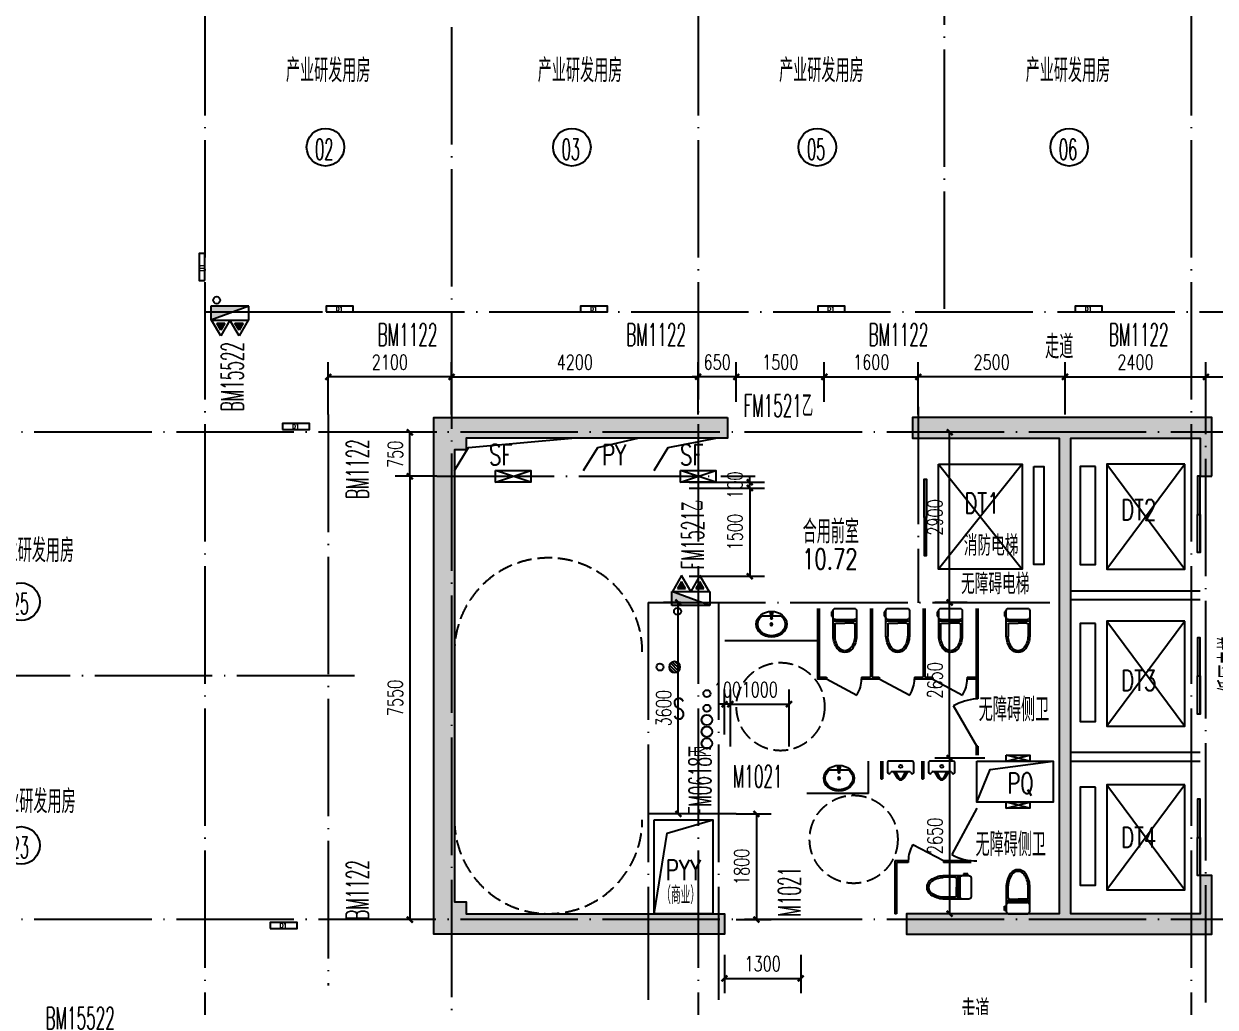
# Model space of a CAD drawing. Extents: x 1980812 to 2578970, y -669191 to 284498.
# Drawn here: x 2000082 to 2020374, y -23487 to -6739 of the extents above; entities that cross this region are included whole.
import ezdxf
from ezdxf.enums import TextEntityAlignment as Align

# ---------------------------------------------------------------- set-up
doc = ezdxf.new("R2010")
doc.units = 0
doc.header["$LTSCALE"] = 1000
doc.header["$MEASUREMENT"] = 0
for name, pattern in [('CONTINOUS', [0]), ('DASH', [0.35, 0.25, -0.1]), ('DOTE', [2.42, 2, -0.2, 0.02, -0.2])]:
    doc.linetypes.add(name, pattern=pattern)
for name, color, linetype in [('0-文字（管井）', 53, 'Continuous'), ('0-文字（防火门)', 22, 'Continuous'), ('A-FLOR-PFIX', 253, 'Continuous'), ('A-FLOR-TPTN', 44, 'Continuous'), ('COLU', 6, 'Continuous'), ('COLU_HATCH', 251, 'Continuous'), ('DIM_SYMB', 3, 'Continuous'), ('dote', 1, 'DOTE'), ('DQ-L', 2, 'Continuous'), ('DQ2', 2, 'Continuous'), ('EQUIP_地漏', 255, 'Continuous'), ('EQUIP_消火栓', 255, 'Continuous'), ('LINE', 31, 'Continuous'), ('STAIR', 2, 'Continuous'), ('VALVE_喷淋', 255, 'Continuous'), ('VPIPE-喷淋', 220, 'Continuous'), ('VPIPE-废水', 30, 'Continuous'), ('VPIPE-污水', 50, 'Continuous'), ('VPIPE-消防', 20, 'Continuous'), ('WALL', 4, 'Continuous'), ('WINDOW', 2, 'Continuous'), ('房号', 231, 'Continuous'), ('房间名称', 7, 'Continuous'), ('栏杆', 143, 'Continuous'), ('留洞', 63, 'CONTINOUS'), ('看线', 66, 'Continuous'), ('空线', 3, 'Continuous'), ('详细尺寸', 11, 'Continuous'), ('详细标注', 231, 'Continuous'), ('门窗编号', 56, 'Continuous'), ('门窗编号（回迁图纸）', 56, 'Continuous')]:
    doc.layers.add(name, color=color, linetype=linetype)
doc.styles.add('_TCH_DIM_T3', font='SIMPLEX', dxfattribs={"width": 0.705882, "bigfont": 'GBCBIG'})
doc.styles.add('D8', font='txtw.shx', dxfattribs={"width": 0.7, "bigfont": 'hztxtw.shx'})
doc.styles.add('HZF', font='ROMANS2', dxfattribs={"width": 0.7, "bigfont": 'HZDF2'})
doc.styles.add('HZTXTW', font='txtw.shx', dxfattribs={"width": 0.6, "bigfont": 'hztxtw.shx'})
doc.dimstyles.new('_TCH_ARCH&&100', dxfattribs={"dimtxt": 255, "dimasz": 100, "dimexe": 250, "dimexo": 300, "dimgap": 122.5, "dimtad": 1, "dimdec": 0, "dimzin": 0, "dimdsep": 46, "dimtxsty": '_TCH_DIM_T3', "dimblk": 'ARCHTICK', "dimcen": 0.09, "dimclrt": 7, "dimazin": 2, "dimtfac": 1, "dimtdec": 0, "dimtix": 1, "dimtmove": 2, "dimatfit": 3, "dimfxl": 1, "dimtolj": 1, "dimtzin": 0, "dimarcsym": 0})

# ---------------------------------------------------------------- blocks, each defined once
blk = doc.blocks.new('A座塔楼')
at = {"layer": 'dote'}
for p, q in [((6500, 32677), (6500, -9424)), ((14900, 32677), (14900, -9424)), ((23300, 32677), (23300, -9424)), ((19100, 17700), (19100, 32331)), ((10700, 32180), (10700, -8496)), ((56413, 15600), (-8454, 15600)), ((9046, 11450), (-6998, 11450)), ((56413, 7300), (-8454, 7300))]:
    blk.add_line(p, q, dxfattribs=at)
blk = doc.blocks.new('A$C204647D6')
at = {"layer": 'dote'}
for p, q in [((6500, -5650), (54031.7, -5650)), ((8600, -7400), (8600, -17119.6))]:
    blk.add_line(p, q, dxfattribs=at)
blk = doc.blocks.new('A$C2225643B')
at = {"layer": 'WINDOW', "color": 5}
for p, q in [((-1586, -444), (-261, -2233)), ((-261, -444), (-1586, -2233)), ((-1586, -3119), (-261, -4907)), ((-261, -3119), (-1586, -4907)), ((-1586, -5905), (-261, -7693)), ((-261, -5905), (-1586, -7693))]:
    blk.add_line(p, q, dxfattribs=at)
at = {"layer": 'WINDOW'}
for p, q in [((0, -1950), (0, -650)), ((0, -4700), (0, -3400)), ((0, -7450), (0, -6150))]:
    blk.add_line(p, q, dxfattribs=at)
at = {"layer": 'WINDOW', "color": 5}
for points in [[(-1782, -481), (-2040, -481), (-2040, -2153), (-1782, -2153)], [(-261, -444), (-1586, -444), (-1586, -2233), (-261, -2233)], [(-1782, -3156), (-2040, -3156), (-2040, -4828), (-1782, -4828)], [(-261, -3119), (-1586, -3119), (-1586, -4907), (-261, -4907)], [(-1782, -5942), (-2040, -5942), (-2040, -7614), (-1782, -7614)], [(-261, -5905), (-1586, -5905), (-1586, -7693), (-261, -7693)]]:
    blk.add_lwpolyline(points, close=True, dxfattribs=at)
at = {"layer": 'WINDOW'}
for points in [[(-41, -1300), (0, -1300), (0, -650), (-41, -650)], [(-41, -1300), (0, -1300), (0, -1950), (-41, -1950)], [(-41, -4050), (0, -4050), (0, -3400), (-41, -3400)], [(-41, -4050), (0, -4050), (0, -4700), (-41, -4700)], [(-41, -6800), (0, -6800), (0, -6150), (-41, -6150)], [(-41, -6800), (0, -6800), (0, -7450), (-41, -7450)]]:
    blk.add_lwpolyline(points, close=True, dxfattribs=at)
at = {"layer": '看线'}
for p, q in [((-2200, -2600), (0, -2600)), ((-2200, -2750), (0, -2750)), ((-2200, -5350), (0, -5350)), ((-2200, -5500), (0, -5500))]:
    blk.add_line(p, q, dxfattribs=at)
at = {"layer": '房间名称', "style": 'HZF', "width": 0.7}
for s, p in [('DT2', (-1045, -1220)), ('DT3', (-1045, -4128)), ('DT4', (-1045, -6799))]:
    blk.add_text(s, height=350, dxfattribs=at).set_placement(p, align=Align.MIDDLE_CENTER)
at = {"layer": '房间名称', "style": 'HZTXTW', "width": 0.6}
blk.add_text('低区电梯', height=400, rotation=90.0006, dxfattribs=at).set_placement((525, -3854), align=Align.MIDDLE_CENTER)
blk = doc.blocks.new('A$C18E54BEC')
at = {"layer": '房号'}
for centre in [(8552, -2845), (12751, -2845), (16930, -2845), (21221, -2845), (3367, -10586), (3367, -14737)]:
    blk.add_circle(centre, 320, dxfattribs=at)
at = {"layer": '房号', "style": 'HZTXTW', "width": 0.506757}
for s, p in [('02', (8377, -3059)), ('03', (12576, -3059)), ('05', (16755, -3059)), ('06', (21046, -3059)), ('25', (3192, -10800)), ('23', (3192, -14951))]:
    blk.add_text(s, height=358.4, dxfattribs=at).set_placement(p)
blk = doc.blocks.new('A$C312424F2')
at = {"layer": '房间名称', "style": 'HZTXTW', "width": 0.6}
for p in [(8600, -1537), (12889, -1537), (17000, -1537), (21200, -1537), (3551, -9712), (3578, -13987)]:
    blk.add_text('产业研发用房', height=400, rotation=0.0006, dxfattribs=at).set_placement(p, align=Align.MIDDLE_CENTER)
blk = doc.blocks.new('A-WC4')
for p, q in [((-200, 475), (-200, 40)), ((200, 40), (200, 475)), ((180, 220), (-180, 220)), ((-228, 57), (-228, 130)), ((-228, 130), (-210, 130)), ((-210, 57), (-228, 57)), ((-210, 130), (-210, 115)), ((-210, 115), (-200, 115)), ((-210, 72), (-210, 115)), ((-200, 72), (-210, 72)), ((-210, 72), (-210, 57)), ((-160, 190), (160, 190)), ((-160, 0), (160, 0))]:
    blk.add_line(p, q)
at = {"color": 251}
for p, q in [((-170, 270), (-170, 476)), ((170, 270), (170, 475)), ((-150, 250), (0, 250)), ((150, 250), (0, 250))]:
    blk.add_line(p, q, dxfattribs=at)
for centre, radius, start, end in [((189, 460), 389, 144.5404, 177.815), ((0, 590), 160, 90, 143.2005), ((0, 590), 160, 36.7995, 90), ((-189, 460), 389, 2.185, 35.4596), ((-180, 240), 20, 180, 270), ((180, 240), 20, 270, 0), ((-160, 150), 40, 90, 180), ((-160, 40), 40, 180, 270), ((160, 150), 40, 0, 90), ((160, 40), 40, 270, 0)]:
    blk.add_arc(centre, radius, start, end)
for centre, radius, start, end in [((189, 460), 359, 144.5982, 177.815), ((0, 590), 130, 90, 143.0508), ((0, 590), 130, 36.9492, 90), ((-189, 460), 359, 2.185, 35.4018), ((-150, 270), 20, 180, 270), ((150, 270), 20, 270, 0)]:
    blk.add_arc(centre, radius, start, end, dxfattribs=at)
blk = doc.blocks.new('A-UR2')
for p, q in [((-61, 284), (-116, 188)), ((116, 188), (61, 284)), ((-225, 190), (-225, 30)), ((-195, 0), (195, 0)), ((-168, 190), (-171, 199)), ((154, 180), (-154, 180)), ((171, 199), (168, 190)), ((225, 30), (225, 190))]:
    blk.add_line(p, q)
at = {"color": 252}
for p, q in [((-39, 272), (-91, 180)), ((91, 180), (39, 272))]:
    blk.add_line(p, q, dxfattribs=at)
blk.add_circle((0, 90), 25, dxfattribs=at)
for centre, radius, start, end in [((-198, 190), 27.5, 18.9246, 180), ((0, 250), 70, 29.4871, 150.5129), ((198, 190), 27.5, 0, 161.0754), ((-195, 30), 30, 180, 270), ((-154, 195), 15, 198.9246, 270), ((-129, 195), 15, 270, 330.5129), ((129, 195), 15, 209.4871, 270), ((154, 195), 15, 270, 341.0754), ((195, 30), 30, 270, 0)]:
    blk.add_arc(centre, radius, start, end)
blk.add_arc((0, 250), 45, 29.4871, 150.5129, dxfattribs=at)
blk = doc.blocks.new('A-SINK-4')
for p, q in [((-158, 126), (-13, 126)), ((-13, 78), (-13, 170)), ((13, 78), (-13, 78)), ((13, 170), (13, 78)), ((13, 126), (158, 126))]:
    blk.add_line(p, q)
blk.add_circle((0, 270), 20)
for centre, radius, start, end in [((0, 88), 19.5, 133.6408, 46.2627), ((0, 170), 13.5, 0, 180)]:
    blk.add_arc(centre, radius, start, end)
at = {"extrusion": (0, 0, -1)}
blk.add_ellipse((0, 270), major_axis=(260, 0), ratio=0.846154, dxfattribs=at)
blk.add_ellipse((0, 270), major_axis=(-235, 0), ratio=0.829787, start_param=2.310338, end_param=7.11444)
blk = doc.blocks.new('tbharthaergar')
at = {"layer": 'A-FLOR-PFIX'}
for p, q in [((2035, -3550), (458, -3550)), ((2900, -6150), (2900, -5600)), ((2900, -6150), (1850, -6150))]:
    blk.add_line(p, q, dxfattribs=at)
at = {"layer": 'A-FLOR-TPTN'}
for p, q in [((2965, -3000), (2965, -4170)), ((3835, -3000), (3835, -4170)), ((3865, -3000), (3865, -4170)), ((4735, -3000), (4735, -4541)), ((4765, -3000), (4765, -4541)), ((4735, -3604), (4735, -4541)), ((4765, -3604), (4765, -4541)), ((2185, -4170), (2185, -4200)), ((2185, -4200), (2705, -4475)), ((2785, -4170), (2785, -4200)), ((2785, -4170), (2935, -4170)), ((2965, -4170), (3085, -4170)), ((3085, -4170), (3085, -4200)), ((3085, -4200), (3605, -4475)), ((3685, -4170), (3835, -4170)), ((3685, -4170), (3685, -4200)), ((3685, -4200), (3985, -4200)), ((3865, -4170), (3985, -4170)), ((3985, -4170), (3985, -4200)), ((3985, -4200), (4505, -4475)), ((4585, -4170), (4735, -4170)), ((4585, -4170), (4585, -4200)), ((4585, -4200), (4735, -4200)), ((4750, -5346), (4352, -4661)), ((4765, -4541), (4735, -4541)), ((4735, -5346), (4735, -5500)), ((4765, -5346), (4735, -5346)), ((4765, -5346), (4765, -5500)), ((3110, -5600), (3110, -5900)), ((3140, -5600), (3140, -5900)), ((3810, -5600), (3810, -5900)), ((3840, -5600), (3840, -5900)), ((3110, -5900), (3140, -5900)), ((3810, -5900), (3840, -5900)), ((4750, -6400), (4322, -7192)), ((4180, -7300), (3660, -7025)), ((3350, -7300), (3350, -8200)), ((3580, -7300), (3350, -7300)), ((3580, -7300), (3580, -7330)), ((4650, -7300), (4180, -7300)), ((4180, -7300), (4180, -7330)), ((3380, -7330), (3380, -8200)), ((3580, -7330), (3380, -7330)), ((4650, -7330), (4180, -7330)), ((3380, -8200), (3350, -8200))]:
    blk.add_line(p, q, dxfattribs=at)
for points in [[(2035, -3000), (2035, -4200), (2185, -4200)], [(2065, -3000), (2065, -4170), (2185, -4170)], [(2935, -3000), (2935, -4170)], [(2785, -4200), (2965, -4200)], [(2935, -4200), (3085, -4200)]]:
    blk.add_lwpolyline(points, dxfattribs=at)
for centre, radius, start, end in [((2273, -4200), 512, 327.4617, 359.9502), ((3173, -4200), 512, 327.4617, 359.9502), ((4073, -4200), 512, 327.4617, 359.9502), ((4836, -5532), 997, 95.7943, 119.0455), ((4092, -7300), 512, 147.4617, 179.9502), ((4723, -6508), 792, 239.6591, 271.9796)]:
    blk.add_arc(centre, radius, start, end, dxfattribs=at)
at = {"layer": 'LINE', "linetype": 'DASH'}
for centre in [(1404, -4673), (2650, -6933)]:
    blk.add_circle(centre, 750, dxfattribs=at)
at = {"layer": '留洞'}
blk.add_lwpolyline([(4750, -6300), (4974, -5742), (6050, -5600)], dxfattribs=at)
blk.add_lwpolyline([(4750, -5600), (6050, -5600), (6050, -6300), (4750, -6300)], close=True, dxfattribs=at)
at = {"layer": 'A-FLOR-PFIX', "xscale": -1, "rotation": 180}
for name, p in [('A-WC4', (2500, -3000)), ('A-WC4', (3400, -3000)), ('A-WC4', (4300, -3000)), ('A-WC4', (5450, -3000)), ('A-SINK-4', (1250, -3000)), ('A-SINK-4', (2400, -5623))]:
    blk.add_blockref(name, p, dxfattribs=at)
at = {"layer": 'A-FLOR-PFIX', "rotation": 180}
for p in [(3450, -5600), (4150, -5600)]:
    blk.add_blockref('A-UR2', p, dxfattribs=at)
at = {"layer": 'A-FLOR-PFIX', "extrusion": (0, 0, -1), "xscale": -1, "zscale": -1}
blk.add_blockref('A-WC4', (-5450, -8200), dxfattribs=at)
at = {"layer": 'A-FLOR-PFIX', "extrusion": (0, 0, -1), "zscale": -1, "rotation": 270}
blk.add_blockref('A-WC4', (-4650, -7750), dxfattribs=at)
blk = doc.blocks.new('_ArchTick')
at = {"color": 0, "linetype": 'ByBlock', "const_width": 0.4}
blk.add_lwpolyline([(-0.5, -0.5), (0.5, 0.5)], dxfattribs=at)
blk = doc.blocks.new('*D1440')
at = {"layer": 'Defpoints', "color": 0, "transparency": 16777216}
for p in [(-5900, -8500), (-4600, -8500), (-4600, -9202)]:
    blk.add_point(p, dxfattribs=at)
at = {"layer": '详细标注', "color": 0, "lineweight": -2, "transparency": 16777216}
for p, q in [((-5900, -8800), (-5900, -9452)), ((-4600, -8800), (-4600, -9452)), ((-5900, -9202), (-4600, -9202))]:
    blk.add_line(p, q, dxfattribs=at)
at = {"layer": '详细标注', "color": 0, "lineweight": -2, "transparency": 16777216, "xscale": 100, "yscale": 100, "zscale": 100, "rotation": 180}
blk.add_blockref('_ArchTick', (-5900, -9202), dxfattribs=at)
at = {"layer": '详细标注', "color": 0, "lineweight": -2, "transparency": 16777216, "xscale": 100, "yscale": 100, "zscale": 100}
blk.add_blockref('_ArchTick', (-4600, -9202), dxfattribs=at)
at = {"layer": '详细标注', "color": 7, "transparency": 16777216, "insert": (-5250, -8952), "char_height": 255, "attachment_point": 5, "style": '_TCH_DIM_T3'}
blk.add_mtext('\\A1;1300', dxfattribs=at)
blk = doc.blocks.new('*D1441')
at = {"layer": 'Defpoints', "color": 0, "transparency": 16777216}
for p in [(-4200, 1044), (-5700, 316), (-4200, 316)]:
    blk.add_point(p, dxfattribs=at)
at = {"layer": '详细标注', "color": 0, "lineweight": -2, "transparency": 16777216}
for p, q in [((-5700, 616), (-5700, 1294)), ((-4200, 616), (-4200, 1294)), ((-5700, 1044), (-4200, 1044))]:
    blk.add_line(p, q, dxfattribs=at)
at = {"layer": '详细标注', "color": 0, "lineweight": -2, "transparency": 16777216, "xscale": 100, "yscale": 100, "zscale": 100, "rotation": 180}
blk.add_blockref('_ArchTick', (-5700, 1044), dxfattribs=at)
at = {"layer": '详细标注', "color": 0, "lineweight": -2, "transparency": 16777216, "xscale": 100, "yscale": 100, "zscale": 100}
blk.add_blockref('_ArchTick', (-4200, 1044), dxfattribs=at)
at = {"layer": '详细标注', "color": 7, "transparency": 16777216, "insert": (-4950, 1294), "char_height": 255, "attachment_point": 5, "style": '_TCH_DIM_T3'}
blk.add_mtext('\\A1;1500', dxfattribs=at)
blk = doc.blocks.new('*D1442')
at = {"layer": 'Defpoints', "color": 0, "transparency": 16777216}
for p in [(-6350, 1044), (-6350, 316), (-5700, 316)]:
    blk.add_point(p, dxfattribs=at)
at = {"layer": '详细标注', "color": 0, "lineweight": -2, "transparency": 16777216}
for p, q in [((-6350, 616), (-6350, 1294)), ((-5700, 616), (-5700, 1294)), ((-6350, 1044), (-6450, 1044)), ((-5700, 1044), (-6350, 1044)), ((-5700, 1044), (-5600, 1044))]:
    blk.add_line(p, q, dxfattribs=at)
at = {"layer": '详细标注', "color": 0, "lineweight": -2, "transparency": 16777216, "xscale": 100, "yscale": 100, "zscale": 100}
for p, rotation in [((-6350, 1044), 4.864060441018334e-09), ((-5700, 1044), 180.0000000048641)]:
    blk.add_blockref('_ArchTick', p, dxfattribs=dict(at, rotation=rotation))
at = {"layer": '详细标注', "color": 7, "transparency": 16777216, "insert": (-6025, 1294), "char_height": 255, "attachment_point": 5, "rotation": 0, "style": '_TCH_DIM_T3'}
blk.add_mtext('\\A1;650', dxfattribs=at)
blk = doc.blocks.new('*D1443')
at = {"layer": 'Defpoints', "color": 0, "transparency": 16777216}
for p in [(-6800, -850), (-6800, -2350), (-5470, -2350)]:
    blk.add_point(p, dxfattribs=at)
at = {"layer": '详细标注', "color": 0, "lineweight": -2, "transparency": 16777216}
for p, q in [((-6500, -850), (-5220, -850)), ((-5470, -850), (-5470, -2350)), ((-6500, -2350), (-5220, -2350))]:
    blk.add_line(p, q, dxfattribs=at)
at = {"layer": '详细标注', "color": 0, "lineweight": -2, "transparency": 16777216, "xscale": 100, "yscale": 100, "zscale": 100}
for p, rotation in [((-5470, -850), 90), ((-5470, -2350), 270)]:
    blk.add_blockref('_ArchTick', p, dxfattribs=dict(at, rotation=rotation))
at = {"layer": '详细标注', "color": 7, "transparency": 16777216, "insert": (-5720, -1600), "char_height": 255, "attachment_point": 5, "rotation": 90, "style": '_TCH_DIM_T3'}
blk.add_mtext('\\A1;1500', dxfattribs=at)
blk = doc.blocks.new('*D1444')
at = {"layer": 'Defpoints', "color": 0, "transparency": 16777216}
for p in [(-6800, -750), (-5470, -750), (-6800, -850)]:
    blk.add_point(p, dxfattribs=at)
at = {"layer": '详细标注', "color": 0, "lineweight": -2, "transparency": 16777216}
for p, q in [((-6500, -750), (-5220, -750)), ((-5470, -750), (-5470, -650)), ((-5470, -850), (-5470, -750)), ((-6500, -850), (-5220, -850)), ((-5470, -850), (-5470, -950))]:
    blk.add_line(p, q, dxfattribs=at)
at = {"layer": '详细标注', "color": 0, "lineweight": -2, "transparency": 16777216, "xscale": 100, "yscale": 100, "zscale": 100}
for p, rotation in [((-5470, -750), 270), ((-5470, -850), 90)]:
    blk.add_blockref('_ArchTick', p, dxfattribs=dict(at, rotation=rotation))
at = {"layer": '详细标注', "color": 7, "transparency": 16777216, "insert": (-5720, -800), "char_height": 255, "attachment_point": 5, "rotation": 90, "style": '_TCH_DIM_T3'}
blk.add_mtext('\\A1;100', dxfattribs=at)
blk = doc.blocks.new('*D1445')
at = {"layer": 'Defpoints', "color": 0, "transparency": 16777216}
for p in [(-6000, -6400), (-6000, -8200), (-5356, -8200)]:
    blk.add_point(p, dxfattribs=at)
at = {"layer": '详细标注', "color": 0, "lineweight": -2, "transparency": 16777216}
for p, q in [((-5700, -6400), (-5106, -6400)), ((-5356, -6400), (-5356, -8200)), ((-5700, -8200), (-5106, -8200))]:
    blk.add_line(p, q, dxfattribs=at)
at = {"layer": '详细标注', "color": 0, "lineweight": -2, "transparency": 16777216, "xscale": 100, "yscale": 100, "zscale": 100}
for p, rotation in [((-5356, -6400), 90), ((-5356, -8200), 270)]:
    blk.add_blockref('_ArchTick', p, dxfattribs=dict(at, rotation=rotation))
at = {"layer": '详细标注', "color": 7, "transparency": 16777216, "insert": (-5606, -7300), "char_height": 255, "attachment_point": 5, "rotation": 90, "style": '_TCH_DIM_T3'}
blk.add_mtext('\\A1;1800', dxfattribs=at)
blk = doc.blocks.new('*D1446')
at = {"layer": 'Defpoints', "color": 0, "transparency": 16777216}
for p in [(-1166, -5450), (-2065, -8100), (-1166, -8100)]:
    blk.add_point(p, dxfattribs=at)
at = {"layer": '详细标注', "color": 0, "lineweight": -2, "transparency": 16777216}
for p, q in [((-1466, -5450), (-2315, -5450)), ((-2065, -5450), (-2065, -8100)), ((-1466, -8100), (-2315, -8100))]:
    blk.add_line(p, q, dxfattribs=at)
at = {"layer": '详细标注', "color": 0, "lineweight": -2, "transparency": 16777216, "xscale": 100, "yscale": 100, "zscale": 100}
for p, rotation in [((-2065, -5450), 90), ((-2065, -8100), 270)]:
    blk.add_blockref('_ArchTick', p, dxfattribs=dict(at, rotation=rotation))
at = {"layer": '详细标注', "color": 7, "transparency": 16777216, "insert": (-2315, -6775), "char_height": 255, "attachment_point": 5, "rotation": 90, "style": '_TCH_DIM_T3'}
blk.add_mtext('\\A1;2650', dxfattribs=at)
blk = doc.blocks.new('*D1447')
at = {"layer": 'Defpoints', "color": 0, "transparency": 16777216}
for p in [(-2065, -2800), (-1466, -2800), (-1466, -5450)]:
    blk.add_point(p, dxfattribs=at)
at = {"layer": '详细标注', "color": 0, "lineweight": -2, "transparency": 16777216}
for p, q in [((-1766, -2800), (-2315, -2800)), ((-2065, -5450), (-2065, -2800)), ((-1766, -5450), (-2315, -5450))]:
    blk.add_line(p, q, dxfattribs=at)
at = {"layer": '详细标注', "color": 0, "lineweight": -2, "transparency": 16777216, "xscale": 100, "yscale": 100, "zscale": 100}
for p, rotation in [((-2065, -2800), 90), ((-2065, -5450), 270)]:
    blk.add_blockref('_ArchTick', p, dxfattribs=dict(at, rotation=rotation))
at = {"layer": '详细标注', "color": 7, "transparency": 16777216, "insert": (-2315, -4125), "char_height": 255, "attachment_point": 5, "rotation": 90, "style": '_TCH_DIM_T3'}
blk.add_mtext('\\A1;2650', dxfattribs=at)
blk = doc.blocks.new('*D1448')
at = {"layer": 'Defpoints', "color": 0, "transparency": 16777216}
for p in [(-2065, 100), (-1466, 100), (-1466, -2800)]:
    blk.add_point(p, dxfattribs=at)
at = {"layer": '详细标注', "color": 0, "lineweight": -2, "transparency": 16777216}
for p, q in [((-1766, 100), (-2315, 100)), ((-2065, -2800), (-2065, 100)), ((-1766, -2800), (-2315, -2800))]:
    blk.add_line(p, q, dxfattribs=at)
at = {"layer": '详细标注', "color": 0, "lineweight": -2, "transparency": 16777216, "xscale": 100, "yscale": 100, "zscale": 100}
for p, rotation in [((-2065, 100), 90), ((-2065, -2800), 270)]:
    blk.add_blockref('_ArchTick', p, dxfattribs=dict(at, rotation=rotation))
at = {"layer": '详细标注', "color": 7, "transparency": 16777216, "insert": (-2315, -1350), "char_height": 255, "attachment_point": 5, "rotation": 90, "style": '_TCH_DIM_T3'}
blk.add_mtext('\\A1;2900', dxfattribs=at)
blk = doc.blocks.new('*D1449')
at = {"layer": 'Defpoints', "color": 0, "transparency": 16777216}
for p in [(-2600, 1044), (-2600, 100), (-100, 100)]:
    blk.add_point(p, dxfattribs=at)
at = {"layer": '详细标注', "color": 0, "lineweight": -2, "transparency": 16777216}
for p, q in [((-2600, 400), (-2600, 1294)), ((-100, 400), (-100, 1294)), ((-100, 1044), (-2600, 1044))]:
    blk.add_line(p, q, dxfattribs=at)
at = {"layer": '详细标注', "color": 0, "lineweight": -2, "transparency": 16777216, "xscale": 100, "yscale": 100, "zscale": 100}
for p, rotation in [((-2600, 1044), 180.0000002486429), ((-100, 1044), 2.486428662962226e-07)]:
    blk.add_blockref('_ArchTick', p, dxfattribs=dict(at, rotation=rotation))
at = {"layer": '详细标注', "color": 7, "transparency": 16777216, "insert": (-1350, 1294), "char_height": 255, "attachment_point": 5, "rotation": 0, "style": '_TCH_DIM_T3'}
blk.add_mtext('\\A1;2500', dxfattribs=at)
blk = doc.blocks.new('*D1450')
at = {"layer": 'Defpoints', "color": 0, "transparency": 16777216}
for p in [(2300, 1044), (-100, 100), (2300, 100)]:
    blk.add_point(p, dxfattribs=at)
at = {"layer": '详细标注', "color": 0, "lineweight": -2, "transparency": 16777216}
for p, q in [((-100, 400), (-100, 1294)), ((2300, 400), (2300, 1294)), ((-100, 1044), (2300, 1044))]:
    blk.add_line(p, q, dxfattribs=at)
at = {"layer": '详细标注', "color": 0, "lineweight": -2, "transparency": 16777216, "xscale": 100, "yscale": 100, "zscale": 100, "rotation": 180}
blk.add_blockref('_ArchTick', (-100, 1044), dxfattribs=at)
at = {"layer": '详细标注', "color": 0, "lineweight": -2, "transparency": 16777216, "xscale": 100, "yscale": 100, "zscale": 100}
blk.add_blockref('_ArchTick', (2300, 1044), dxfattribs=at)
at = {"layer": '详细标注', "color": 7, "transparency": 16777216, "insert": (1100, 1294), "char_height": 255, "attachment_point": 5, "style": '_TCH_DIM_T3'}
blk.add_mtext('\\A1;2400', dxfattribs=at)
blk = doc.blocks.new('*D1451')
at = {"layer": 'Defpoints', "color": 0, "transparency": 16777216}
for p in [(5500, 1044), (2300, 100), (5500, 100)]:
    blk.add_point(p, dxfattribs=at)
at = {"layer": '详细标注', "color": 0, "lineweight": -2, "transparency": 16777216}
for p, q in [((2300, 400), (2300, 1294)), ((5500, 400), (5500, 1294)), ((2300, 1044), (5500, 1044))]:
    blk.add_line(p, q, dxfattribs=at)
at = {"layer": '详细标注', "color": 0, "lineweight": -2, "transparency": 16777216, "xscale": 100, "yscale": 100, "zscale": 100, "rotation": 180}
blk.add_blockref('_ArchTick', (2300, 1044), dxfattribs=at)
at = {"layer": '详细标注', "color": 0, "lineweight": -2, "transparency": 16777216, "xscale": 100, "yscale": 100, "zscale": 100}
blk.add_blockref('_ArchTick', (5500, 1044), dxfattribs=at)
at = {"layer": '详细标注', "color": 7, "transparency": 16777216, "insert": (3900, 1294), "char_height": 255, "attachment_point": 5, "style": '_TCH_DIM_T3'}
blk.add_mtext('\\A1;3200', dxfattribs=at)
blk = doc.blocks.new('*D1458')
at = {"layer": 'Defpoints', "color": 0, "transparency": 16777216}
for p in [(-2600, 1044), (-4200, 400), (-2600, 400)]:
    blk.add_point(p, dxfattribs=at)
at = {"layer": '详细标注', "color": 0, "lineweight": -2, "transparency": 16777216}
for p, q in [((-4200, 700), (-4200, 1294)), ((-2600, 700), (-2600, 1294)), ((-4200, 1044), (-2600, 1044))]:
    blk.add_line(p, q, dxfattribs=at)
at = {"layer": '详细标注', "color": 0, "lineweight": -2, "transparency": 16777216, "xscale": 100, "yscale": 100, "zscale": 100, "rotation": 180}
blk.add_blockref('_ArchTick', (-4200, 1044), dxfattribs=at)
at = {"layer": '详细标注', "color": 0, "lineweight": -2, "transparency": 16777216, "xscale": 100, "yscale": 100, "zscale": 100}
blk.add_blockref('_ArchTick', (-2600, 1044), dxfattribs=at)
at = {"layer": '详细标注', "color": 7, "transparency": 16777216, "insert": (-3400, 1294), "char_height": 255, "attachment_point": 5, "style": '_TCH_DIM_T3'}
blk.add_mtext('\\A1;1600', dxfattribs=at)
blk = doc.blocks.new('*D1459')
at = {"layer": 'Defpoints', "color": 0, "transparency": 16777216}
for p in [(-6350, 1044), (-10550, 100), (-6350, 100)]:
    blk.add_point(p, dxfattribs=at)
at = {"layer": '详细标注', "color": 0, "lineweight": -2, "transparency": 16777216}
for p, q in [((-10550, 400), (-10550, 1294)), ((-6350, 400), (-6350, 1294)), ((-10550, 1044), (-6350, 1044))]:
    blk.add_line(p, q, dxfattribs=at)
at = {"layer": '详细标注', "color": 0, "lineweight": -2, "transparency": 16777216, "xscale": 100, "yscale": 100, "zscale": 100, "rotation": 180}
blk.add_blockref('_ArchTick', (-10550, 1044), dxfattribs=at)
at = {"layer": '详细标注', "color": 0, "lineweight": -2, "transparency": 16777216, "xscale": 100, "yscale": 100, "zscale": 100}
blk.add_blockref('_ArchTick', (-6350, 1044), dxfattribs=at)
at = {"layer": '详细标注', "color": 7, "transparency": 16777216, "insert": (-8450, 1294), "char_height": 255, "attachment_point": 5, "style": '_TCH_DIM_T3'}
blk.add_mtext('\\A1;4200', dxfattribs=at)
blk = doc.blocks.new('*D1460')
at = {"layer": 'Defpoints', "color": 0, "transparency": 16777216}
for p in [(-12650, 1044), (-12650, 100), (-10550, 100)]:
    blk.add_point(p, dxfattribs=at)
at = {"layer": '详细标注', "color": 0, "lineweight": -2, "transparency": 16777216}
for p, q in [((-12650, 400), (-12650, 1294)), ((-10550, 400), (-10550, 1294)), ((-10550, 1044), (-12650, 1044))]:
    blk.add_line(p, q, dxfattribs=at)
at = {"layer": '详细标注', "color": 0, "lineweight": -2, "transparency": 16777216, "xscale": 100, "yscale": 100, "zscale": 100}
for p, rotation in [((-12650, 1044), 180.0000000021312), ((-10550, 1044), 2.131255172344027e-09)]:
    blk.add_blockref('_ArchTick', p, dxfattribs=dict(at, rotation=rotation))
at = {"layer": '详细标注', "color": 7, "transparency": 16777216, "insert": (-11600, 1294), "char_height": 255, "attachment_point": 5, "rotation": 0, "style": '_TCH_DIM_T3'}
blk.add_mtext('\\A1;2100', dxfattribs=at)
blk = doc.blocks.new('*D1461')
at = {"layer": 'Defpoints', "color": 0, "transparency": 16777216}
for p in [(-4800, -4532), (-5800, -5550), (-4800, -5550)]:
    blk.add_point(p, dxfattribs=at)
at = {"layer": '详细标注', "color": 0, "lineweight": -2, "transparency": 16777216}
for p, q in [((-5800, -5250), (-5800, -4282)), ((-4800, -5250), (-4800, -4282)), ((-5800, -4532), (-4800, -4532))]:
    blk.add_line(p, q, dxfattribs=at)
at = {"layer": '详细标注', "color": 0, "lineweight": -2, "transparency": 16777216, "xscale": 100, "yscale": 100, "zscale": 100, "rotation": 180}
blk.add_blockref('_ArchTick', (-5800, -4532), dxfattribs=at)
at = {"layer": '详细标注', "color": 0, "lineweight": -2, "transparency": 16777216, "xscale": 100, "yscale": 100, "zscale": 100}
blk.add_blockref('_ArchTick', (-4800, -4532), dxfattribs=at)
at = {"layer": '详细标注', "color": 7, "transparency": 16777216, "insert": (-5300, -4282), "char_height": 255, "attachment_point": 5, "style": '_TCH_DIM_T3'}
blk.add_mtext('\\A1;1000', dxfattribs=at)
blk = doc.blocks.new('*D1462')
at = {"layer": 'Defpoints', "color": 0, "transparency": 16777216}
for p in [(-5900, -4532), (-5900, -5350), (-5800, -5350)]:
    blk.add_point(p, dxfattribs=at)
at = {"layer": '详细标注', "color": 0, "lineweight": -2, "transparency": 16777216}
for p, q in [((-5900, -5050), (-5900, -4282)), ((-5800, -5050), (-5800, -4282)), ((-5900, -4532), (-6000, -4532)), ((-5800, -4532), (-5900, -4532)), ((-5800, -4532), (-5700, -4532))]:
    blk.add_line(p, q, dxfattribs=at)
at = {"layer": '详细标注', "color": 0, "lineweight": -2, "transparency": 16777216, "xscale": 100, "yscale": 100, "zscale": 100}
for p, rotation in [((-5900, -4532), 2.074403563237919e-08), ((-5800, -4532), 180.000000020744)]:
    blk.add_blockref('_ArchTick', p, dxfattribs=dict(at, rotation=rotation))
at = {"layer": '详细标注', "color": 7, "transparency": 16777216, "insert": (-5850, -4282), "char_height": 255, "attachment_point": 5, "rotation": 0, "style": '_TCH_DIM_T3'}
blk.add_mtext('\\A1;100', dxfattribs=at)
blk = doc.blocks.new('*D1463')
at = {"layer": 'Defpoints', "color": 0, "transparency": 16777216}
for p in [(-6687, -2800), (-6350, -2800), (-6350, -6400)]:
    blk.add_point(p, dxfattribs=at)
at = {"layer": '详细标注', "color": 0, "lineweight": -2, "transparency": 16777216}
for p, q in [((-6650, -2800), (-6937, -2800)), ((-6687, -6400), (-6687, -2800)), ((-6650, -6400), (-6937, -6400))]:
    blk.add_line(p, q, dxfattribs=at)
at = {"layer": '详细标注', "color": 0, "lineweight": -2, "transparency": 16777216, "xscale": 100, "yscale": 100, "zscale": 100}
for p, rotation in [((-6687, -2800), 90), ((-6687, -6400), 270)]:
    blk.add_blockref('_ArchTick', p, dxfattribs=dict(at, rotation=rotation))
at = {"layer": '详细标注', "color": 7, "transparency": 16777216, "insert": (-6937, -4600), "char_height": 255, "attachment_point": 5, "rotation": 90, "style": '_TCH_DIM_T3'}
blk.add_mtext('\\A1;3600', dxfattribs=at)
blk = doc.blocks.new('*D1464')
at = {"layer": 'Defpoints', "color": 0, "transparency": 16777216}
for p in [(-11259, 100), (-10500, 100), (-10500, -650)]:
    blk.add_point(p, dxfattribs=at)
at = {"layer": '详细标注', "color": 0, "lineweight": -2, "transparency": 16777216}
for p, q in [((-10800, 100), (-11509, 100)), ((-11259, -650), (-11259, 100)), ((-10800, -650), (-11509, -650))]:
    blk.add_line(p, q, dxfattribs=at)
at = {"layer": '详细标注', "color": 0, "lineweight": -2, "transparency": 16777216, "xscale": 100, "yscale": 100, "zscale": 100}
for p, rotation in [((-11259, 100), 90), ((-11259, -650), 270)]:
    blk.add_blockref('_ArchTick', p, dxfattribs=dict(at, rotation=rotation))
at = {"layer": '详细标注', "color": 7, "transparency": 16777216, "insert": (-11509, -275), "char_height": 255, "attachment_point": 5, "rotation": 90, "style": '_TCH_DIM_T3'}
blk.add_mtext('\\A1;750', dxfattribs=at)
blk = doc.blocks.new('*D1465')
at = {"layer": 'Defpoints', "color": 0, "transparency": 16777216}
for p in [(-10600, -650), (-11259, -8200), (-10600, -8200)]:
    blk.add_point(p, dxfattribs=at)
at = {"layer": '详细标注', "color": 0, "lineweight": -2, "transparency": 16777216}
for p, q in [((-10900, -650), (-11509, -650)), ((-11259, -650), (-11259, -8200)), ((-10900, -8200), (-11509, -8200))]:
    blk.add_line(p, q, dxfattribs=at)
at = {"layer": '详细标注', "color": 0, "lineweight": -2, "transparency": 16777216, "xscale": 100, "yscale": 100, "zscale": 100}
for p, rotation in [((-11259, -650), 90), ((-11259, -8200), 270)]:
    blk.add_blockref('_ArchTick', p, dxfattribs=dict(at, rotation=rotation))
at = {"layer": '详细标注', "color": 7, "transparency": 16777216, "insert": (-11509, -4425), "char_height": 255, "attachment_point": 5, "rotation": 90, "style": '_TCH_DIM_T3'}
blk.add_mtext('\\A1;7550', dxfattribs=at)
blk = doc.blocks.new('11~17层墙柱')
at = {"layer": 'COLU_HATCH'}
h = blk.add_hatch(color=256, dxfattribs=at)
h.dxf.hatch_style = 1
h.paths.add_polyline_path([(15400, 15850), (15400, 15500), (10950, 15500), (10950, 15300), (10750, 15300), (10750, 7600), (10950, 7600), (10950, 7400), (15350, 7400), (15350, 7050), (10400, 7050), (10400, 15850)])
h = blk.add_hatch(color=256, dxfattribs=at)
h.dxf.hatch_style = 1
h.paths.add_polyline_path([(18550, 15850), (23650, 15850), (23650, 14850), (23450, 14850), (23450, 15500), (18550, 15500)])
h = blk.add_hatch(color=256, dxfattribs=at)
h.dxf.hatch_style = 1
h.paths.add_polyline_path([(21250, 15500), (21250, 7400), (21050, 7400), (21050, 15500)])
h = blk.add_hatch(color=256, dxfattribs=at)
h.dxf.hatch_style = 1
h.paths.add_polyline_path([(18450, 7050), (23650, 7050), (23650, 8050), (23450, 8050), (23450, 7400), (18450, 7400)])
at = {"layer": 'COLU'}
for points in [[(15400, 15850), (15400, 15500), (10950, 15500), (10950, 15300), (10750, 15300), (10750, 7600), (10950, 7600), (10950, 7400), (15350, 7400), (15350, 7050), (10400, 7050), (10400, 15850)], [(23650, 14850), (23650, 15850), (18550, 15850), (18550, 15500), (21050, 15500), (21050, 7400), (18450, 7400), (18450, 7050), (23650, 7050), (23650, 8050), (23450, 8050), (23450, 7400), (21250, 7400), (21250, 15500), (23450, 15500), (23450, 14850)]]:
    blk.add_lwpolyline(points, close=True, dxfattribs=at)
blk = doc.blocks.new('灭火器')
at = {"layer": 'VALVE_喷淋'}
for points in [[(-87, 50), (-156, 170), (-225, 50)], [(225, 50), (156, 170), (87, 50)]]:
    blk.add_hatch(color=8, dxfattribs=at).paths.add_polyline_path(points)
at = {"layer": 'EQUIP_消火栓'}
for p, q in [((-156, 270), (-312, 0)), ((0, 0), (-156, 270)), ((156, 270), (0, 0)), ((312, 0), (156, 270)), ((-156, 170), (-225, 50)), ((-225, 50), (-87, 50)), ((-87, 50), (-156, 170)), ((0, 0), (312, 0)), ((156, 170), (87, 50)), ((87, 50), (225, 50)), ((225, 50), (156, 170)), ((-312, 0), (0, 0))]:
    blk.add_line(p, q, dxfattribs=at)
blk = doc.blocks.new('$TwtSys$00000434')
for p, q in [((-0.5, 0.5), (-0.5, -0.5)), ((-0.5, -0.5), (0.5, 0.5)), ((0.5, 0.5), (-0.5, 0.5)), ((0.5, -0.5), (0.5, 0.5)), ((-0.5, -0.5), (0.5, -0.5))]:
    blk.add_line(p, q)
blk.add_solid([(0.5, -0.5), (0.5, 0.5), (-0.5, -0.5)])
blk = doc.blocks.new('$TwtSys$00000141')
for p, q in [((-94, 8), (-10, 92)), ((-94, 8), (-10, 92)), ((-87, -35), (35, 87)), ((-87, -35), (35, 87)), ((-66, -66), (66, 66)), ((-66, -66), (66, 66)), ((-32, -87), (88, 33)), ((-32, -87), (88, 33)), ((11, -92), (92, -11)), ((11, -92), (92, -11))]:
    blk.add_line(p, q)
blk.add_circle((0, 0), 94)
blk.add_circle((0, 0), 94)
blk = doc.blocks.new('A$C58250EC1')
at = {"layer": 'VPIPE-喷淋', "linetype": 'Continuous'}
for centre in [(15050, -12600), (15050, -12800), (15050, -13000)]:
    blk.add_circle(centre, 90, dxfattribs=at)
at = {"layer": 'VPIPE-废水', "linetype": 'Continuous'}
blk.add_circle((14250, -11700), 60, dxfattribs=at)
at = {"layer": 'VPIPE-污水', "linetype": 'Continuous'}
for centre in [(15050, -12150), (15050, -12400)]:
    blk.add_circle(centre, 60, dxfattribs=at)
at = {"layer": 'VPIPE-消防', "linetype": 'Continuous'}
for centre in [(6700, -5450), (14550, -10750)]:
    blk.add_circle(centre, 60, dxfattribs=at)
at = {"layer": 'EQUIP_地漏', "xscale": -1, "rotation": 2.75409889306359e-09}
blk.add_blockref('$TwtSys$00000141', (14500, -11700), dxfattribs=at)
at = {"layer": 'EQUIP_消火栓'}
for p, xscale, yscale, zscale, rotation in [((6925, -5670), 649.9999999999998, 239.9999999999999, 649.9999999999998, 179.9999984285999), ((14775, -10530), -650.0000000000002, 240, 650.0000000000002, 1.571400130018219e-06)]:
    blk.add_blockref('$TwtSys$00000434', p, dxfattribs=dict(at, xscale=xscale, yscale=yscale, zscale=zscale, rotation=rotation))
at = {"layer": 'EQUIP_消火栓', "xscale": -1, "rotation": 180}
blk.add_blockref('灭火器', (6925, -5790), dxfattribs=at)
at = {"layer": 'EQUIP_消火栓'}
blk.add_blockref('灭火器', (14775, -10410), dxfattribs=at)
blk = doc.blocks.new('DQ-EL-D1')
at = {"layer": 'DQ2'}
blk.add_lwpolyline([(-230, -50), (230, -50), (230, 50), (-230, 50)], close=True, dxfattribs=at)
at = {"layer": 'DQ2', "style": 'D8', "width": 0.7}
blk.add_text('D1', height=80, dxfattribs=at).set_placement((-8, 0), align=Align.MIDDLE)
blk = doc.blocks.new('A$C65FB3D47')
at = {"layer": 'DQ-L', "rotation": 90}
blk.add_blockref('DQ-EL-D1', (6450, -4887), dxfattribs=at)
at = {"layer": 'DQ-L'}
for p in [(8795, -5600), (13127, -5600), (17168, -5600), (21554, -5600), (8052, -7600), (7840, -16100)]:
    blk.add_blockref('DQ-EL-D1', p, dxfattribs=at)
blk = doc.blocks.new('sthnsth')
at = {"layer": '门窗编号（回迁图纸）', "style": 'HZTXTW', "width": 0.5}
blk.add_text('BM1122', height=380, dxfattribs=at).set_placement((2008429, 252506))
blk = doc.blocks.new('sshsgrs')
at = {"layer": '门窗编号（回迁图纸）', "style": 'HZTXTW', "width": 0.5}
blk.add_text('BM15522', height=380, dxfattribs=at).set_placement((2000831, 252506))
blk = doc.blocks.new('erheashast')
at = {"layer": '门窗编号'}
for name, p in [('sthnsth', (-2320, -264727)), ('sthnsth', (1915, -264727)), ('sthnsth', (6043, -264727)), ('sthnsth', (10134, -264727)), ('sshsgrs', (-380, -276370))]:
    blk.add_blockref(name, p, dxfattribs=at)
at = {"layer": '门窗编号', "rotation": 90}
for name, p in [('sshsgrs', (2256328, -2014170)), ('sthnsth', (2258460, -2023262)), ('sthnsth', (2258460, -2030430))]:
    blk.add_blockref(name, p, dxfattribs=at)
blk = doc.blocks.new('A$C1E3758D0')
at = {"layer": 'dote'}
for p, q in [((2300, -9612.6), (2300, 715.4)), ((-2600, 535.4), (-2600, -2803.1)), ((-10800, -650), (-5377.5, -650)), ((-7200, -2800), (-7200, -9565.6)), ((-7200, -2800), (-200, -2800)), ((-6000, -2800), (-6000, -9565.6)), ((-5700, -6400), (-7200, -6400))]:
    blk.add_line(p, q, dxfattribs=at)
at = {"layer": 'STAIR', "linetype": 'DASH'}
for centre, start, end in [((-8900, -3640), 0, 180), ((-8900, -6500), 180, 360)]:
    blk.add_arc(centre, 1600, start, end, dxfattribs=at)
at = {"layer": 'WINDOW', "color": 3}
for p, q in [((-827.6, -444.3), (-2252.9, -2232.7)), ((-2252.9, -444.3), (-827.6, -2232.7))]:
    blk.add_line(p, q, dxfattribs=at)
for points in [[(-2252.9, -444.3), (-827.6, -444.3), (-827.6, -2232.7), (-2252.9, -2232.7)], [(-631.6, -481), (-460, -481), (-460, -2153.1), (-631.6, -2153.1)]]:
    blk.add_lwpolyline(points, close=True, dxfattribs=at)
at = {"layer": 'WINDOW'}
for points in [[(-2458.9, -1350), (-2500, -1350), (-2500, -700), (-2458.9, -700)], [(-2458.9, -1350), (-2500, -1350), (-2500, -2000), (-2458.9, -2000)]]:
    blk.add_lwpolyline(points, close=True, dxfattribs=at)
at = {"layer": '房间名称'}
blk.add_line((-2500, -700), (-2500, -2000), dxfattribs=at)
at = {"layer": '栏杆'}
blk.add_lwpolyline([(-7100, -6500), (-6100, -6500), (-6100, -8100), (-7100, -8100)], close=True, dxfattribs=at)
at = {"layer": '留洞'}
blk.add_lwpolyline([(-1600, -5500), (-300, -5500), (-300, -6200), (-1600, -6200)], close=True, dxfattribs=at)
at = {"layer": '空线'}
for p, q in [((-9800, -750), (-9200, -550)), ((-9200, -750), (-9800, -550)), ((-6650, -750), (-6050, -550)), ((-6050, -750), (-6650, -550)), ((-1100, -5500), (-700, -5400)), ((-700, -5500), (-1100, -5400)), ((-1100, -6300), (-700, -6200)), ((-700, -6300), (-1100, -6200))]:
    blk.add_line(p, q, dxfattribs=at)
for points in [[(-10500, -550), (-10258, -162), (-8500, 0)], [(-8300, -550), (-8058, -162), (-7375, 0)], [(-7100, -550), (-6858, -162), (-6050, 0)], [(-7100, -8100), (-6877.2, -6726.2), (-6100, -6500)]]:
    blk.add_lwpolyline(points, dxfattribs=at)
for points in [[(-9800, -550), (-9200, -550), (-9200, -750), (-9800, -750)], [(-6650, -550), (-6050, -550), (-6050, -750), (-6650, -750)], [(-1100, -5400), (-700, -5400), (-700, -5500), (-1100, -5500)], [(-1100, -6200), (-700, -6200), (-700, -6300), (-1100, -6300)]]:
    blk.add_lwpolyline(points, close=True, dxfattribs=at)
at = {"layer": 'WALL'}
blk.add_blockref('tbharthaergar', (-6350, 100), dxfattribs=at)
at = {"layer": '0-文字（管井）', "style": 'HZF', "width": 0.7}
for s, p in [('S', (-6676.7, -4610.3)), ('PYY', (-6600.6, -7355.7))]:
    blk.add_text(s, height=350, dxfattribs=at).set_placement(p, align=Align.MIDDLE_CENTER)
at = {"layer": '0-文字（防火门)', "style": 'HZTXTW', "width": 0.5}
for s, p in [('FM1521乙', (-5574.3, 361.8)), ('M1021', (-5757, -5952))]:
    blk.add_text(s, height=380, dxfattribs=at).set_placement(p)
for s, p in [('FM1521乙', (-6251.4, -2236.9)), ('FM0618丙', (-6128.4, -6424.4, 200)), ('M1021', (-4605.2, -8149.2))]:
    blk.add_text(s, height=380, rotation=90, dxfattribs=at).set_placement(p)
at = {"layer": '房间名称'}
for s, height, style, width, p in [('SF', 350, 'HZF', 0.7, (-9713.1, -284.4)), ('PY', 350, 'HZF', 0.7, (-7782.1, -284.4)), ('SF', 350, 'HZF', 0.7, (-6460.4, -284.4)), ('DT1', 350, 'HZF', 0.7, (-1515.2, -1105.7)), ('消防电梯', 350, 'HZF', 0.7, (-1359.5, -1829.1)), ('10.72', 350, 'HZF', 0.7, (-4105.7, -2058.7)), ('无障碍电梯', 350, 'HZF', 0.7, (-1288.5, -2483)), ('PQ', 350, 'HZF', 0.7, (-858.4, -5876.5)), ('（商业）', 300, 'HZTXTW', 0.5, (-6647.6, -7783.4))]:
    blk.add_text(s, height=height, dxfattribs=dict(at, style=style, width=width)).set_placement(p, align=Align.MIDDLE_CENTER)
at = {"layer": '房间名称', "style": 'HZTXTW', "width": 0.6}
for s, p in [('合用前室', (-4089.2, -1592.9)), ('无障碍侧卫', (-969.5, -4622.5)), ('无障碍侧卫', (-1024.5, -6920.9))]:
    blk.add_text(s, height=400, rotation=0.00057, dxfattribs=at).set_placement(p, align=Align.MIDDLE_CENTER)
at = {"layer": '详细标注'}
for p1, p2, distance, picture, middle in [((-10550, 100), (-12650, 100), -943.6, '*D1460', (-11600, 1293.6)), ((-10550, 100), (-6350, 100), 943.6, '*D1459', (-8450, 1293.6)), ((-5700, 316.4), (-6350, 316.4), -727.2, '*D1442', (-6025, 1293.6)), ((-5700, 316.4), (-4200, 316.4), 727.2, '*D1441', (-4950, 1293.6)), ((-4200, 400), (-2600, 400), 643.6, '*D1458', (-3400, 1293.6)), ((-100, 100), (-2600, 100), -943.6, '*D1449', (-1350, 1293.6)), ((-100, 100), (2300, 100), 943.6, '*D1450', (1100, 1293.6)), ((2300, 100), (5500, 100), 943.6, '*D1451', (3900, 1293.6)), ((-10500, -650), (-10500, 100), 758.8, '*D1464', (-11508.8, -275)), ((-1465.8, -2800), (-1465.8, 100), 598.9, '*D1448', (-2314.7, -1350)), ((-10600, -650), (-10600, -8200), -658.8, '*D1465', (-11508.8, -4425)), ((-6800, -850), (-6800, -750), -1329.6, '*D1444', (-5720.4, -800)), ((-6800, -850), (-6800, -2350), 1329.6, '*D1443', (-5720.4, -1600)), ((-6350, -6400), (-6350, -2800), 336.8, '*D1463', (-6936.8, -4600)), ((-1465.8, -5450), (-1465.8, -2800), 598.9, '*D1447', (-2314.7, -4125)), ((-5800, -5350), (-5900, -5350), -817.9, '*D1462', (-5850, -4282.1)), ((-5800, -5550), (-4800, -5550), 1017.9, '*D1461', (-5300, -4282.1)), ((-1165.8, -5450), (-1165.8, -8100), -898.9, '*D1446', (-2314.7, -6775)), ((-6000, -6400), (-6000, -8200), 644, '*D1445', (-5606, -7300))]:
    dim = blk.add_aligned_dim(p1=p1, p2=p2, distance=distance, dimstyle='_TCH_ARCH&&100', dxfattribs=at)
    dim.commit()
    dim.dimension.update_dxf_attribs({"geometry": picture, "text_midpoint": middle})
dim = blk.add_aligned_dim(p1=(-5900, -8500), p2=(-4600, -8500), distance=-701.6, dimstyle='_TCH_ARCH&&100', override={"dimfxl": 150}, dxfattribs=at)
dim.commit()
dim.dimension.update_dxf_attribs({"geometry": '*D1440', "text_midpoint": (-5250, -8951.6)})

msp = doc.modelspace()

# ---------------------------------------------------------------- block references
at = {"layer": 'COLU'}
msp.add_blockref('11~17层墙柱', (1996666.5, -29295.4), dxfattribs=at)
at = {"layer": 'DIM_SYMB'}
msp.add_blockref('A$C2225643B', (2020116.5, -13795.4), dxfattribs=at)
at = {"layer": 'DQ-L'}
msp.add_blockref('A$C65FB3D47', (1996666.5, -5995.4), dxfattribs=at)
at = {"layer": 'EQUIP_地漏'}
msp.add_blockref('A$C58250EC1', (1996666.5, -5995.4), dxfattribs=at)
at = {"layer": 'WALL'}
for name, p in [('A座塔楼', (1996666.5, -29295.4)), ('A$C1E3758D0', (2017916.5, -13795.4))]:
    msp.add_blockref(name, p, dxfattribs=at)
at = {"layer": '房号'}
for name in ['A$C312424F2', 'A$C18E54BEC']:
    msp.add_blockref(name, (1996666.5, -5995.4), dxfattribs=at)
at = {"layer": '详细尺寸'}
msp.add_blockref('A$C204647D6', (1996666.5, -5995.4), dxfattribs=at)
at = {"layer": '门窗编号（回迁图纸）'}
msp.add_blockref('erheashast', (0, 0), dxfattribs=at)

# ---------------------------------------------------------------- texts
at = {"layer": '房间名称', "style": 'HZTXTW', "width": 0.6}
for p in [(2017718.2, -12240.1), (2016290.4, -23558.6)]:
    msp.add_text('走道', height=400, rotation=0.00057, dxfattribs=at).set_placement(p, align=Align.MIDDLE_CENTER)

doc.saveas('drawing.dxf')
